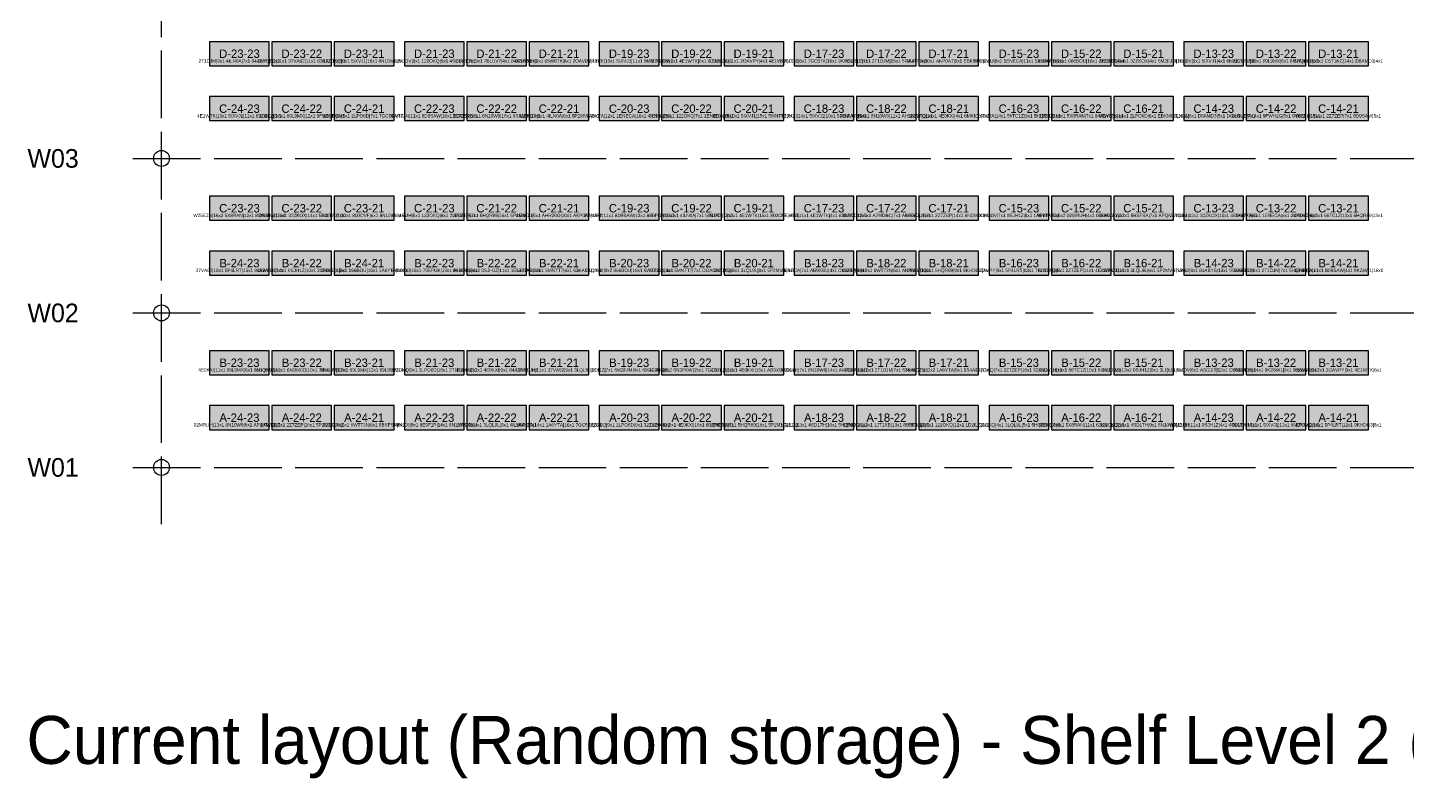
# Model space of a CAD drawing. Header units: metres. Extents: x 0 to 48.5, y -2.8 to 53.5.
# Drawn here: x 0.02 to 25.94, y -2.77 to 11.32 of the extents above; entities that cross this region are included whole.
import ezdxf
from ezdxf.enums import TextEntityAlignment as Align

# ---------------------------------------------------------------- set-up
doc = ezdxf.new("R2010")
doc.units = ezdxf.units.M
doc.linetypes.add('DASHED', pattern=[1.524, 1.27, -0.254])
for name, color, linetype in [('CROSS_AISLES', 4, 'Continuous'), ('LABELS', 7, 'Continuous'), ('RACK_L2', 7, 'Continuous'), ('STOCK_ONLY', 254, 'Continuous'), ('SUPPORT_POINTS', 8, 'Continuous'), ('TITLE', 7, 'Continuous'), ('WALKWAYS', 8, 'Continuous'), ('ZONE_A', 1, 'Continuous'), ('ZONE_B', 30, 'Continuous'), ('ZONE_C', 5, 'Continuous'), ('ZONE_N', 8, 'Continuous')]:
    doc.layers.add(name, color=color, linetype=linetype)

msp = doc.modelspace()

# ---------------------------------------------------------------- hatches: boundary and pattern name
at = {"layer": 'STOCK_ONLY'}
for points in [[(5.781, 10.606), (6.904, 10.606), (6.904, 11.057), (5.781, 11.057)], [(9.441, 10.606), (10.564, 10.606), (10.564, 11.057), (9.441, 11.057)], [(11.93, 10.606), (13.052, 10.606), (13.052, 11.057), (11.93, 11.057)], [(20.421, 10.606), (21.544, 10.606), (21.544, 11.057), (20.421, 11.057)], [(4.61, 9.575), (5.732, 9.575), (5.732, 10.026), (4.61, 10.026)], [(5.781, 9.575), (6.904, 9.575), (6.904, 10.026), (5.781, 10.026)], [(7.099, 9.575), (8.221, 9.575), (8.221, 10.026), (7.099, 10.026)], [(8.27, 9.575), (9.392, 9.575), (9.392, 10.026), (8.27, 10.026)], [(10.759, 9.575), (11.881, 9.575), (11.881, 10.026), (10.759, 10.026)], [(11.93, 9.575), (13.052, 9.575), (13.052, 10.026), (11.93, 10.026)], [(3.439, 7.706), (4.561, 7.706), (4.561, 8.157), (3.439, 8.157)], [(4.61, 7.706), (5.732, 7.706), (5.732, 8.157), (4.61, 8.157)], [(5.781, 7.706), (6.904, 7.706), (6.904, 8.157), (5.781, 8.157)], [(7.099, 7.706), (8.221, 7.706), (8.221, 8.157), (7.099, 8.157)], [(8.27, 7.706), (9.392, 7.706), (9.392, 8.157), (8.27, 8.157)], [(11.93, 7.706), (13.052, 7.706), (13.052, 8.157), (11.93, 8.157)], [(13.101, 7.706), (14.224, 7.706), (14.224, 8.157), (13.101, 8.157)], [(3.439, 6.675), (4.561, 6.675), (4.561, 7.126), (3.439, 7.126)], [(4.61, 6.675), (5.732, 6.675), (5.732, 7.126), (4.61, 7.126)], [(7.099, 6.675), (8.221, 6.675), (8.221, 7.126), (7.099, 7.126)], [(8.27, 6.675), (9.392, 6.675), (9.392, 7.126), (8.27, 7.126)], [(9.441, 6.675), (10.564, 6.675), (10.564, 7.126), (9.441, 7.126)], [(11.93, 6.675), (13.052, 6.675), (13.052, 7.126), (11.93, 7.126)], [(14.419, 6.675), (15.541, 6.675), (15.541, 7.126), (14.419, 7.126)], [(20.421, 6.675), (21.544, 6.675), (21.544, 7.126), (20.421, 7.126)], [(3.439, 4.806), (4.561, 4.806), (4.561, 5.257), (3.439, 5.257)], [(4.61, 4.806), (5.732, 4.806), (5.732, 5.257), (4.61, 5.257)], [(5.781, 4.806), (6.904, 4.806), (6.904, 5.257), (5.781, 5.257)], [(10.759, 4.806), (11.881, 4.806), (11.881, 5.257), (10.759, 5.257)], [(15.59, 4.806), (16.712, 4.806), (16.712, 5.257), (15.59, 5.257)], [(18.079, 4.806), (19.201, 4.806), (19.201, 5.257), (18.079, 5.257)], [(19.25, 4.806), (20.372, 4.806), (20.372, 5.257), (19.25, 5.257)], [(3.439, 3.774), (4.561, 3.774), (4.561, 4.226), (3.439, 4.226)], [(4.61, 3.774), (5.732, 3.774), (5.732, 4.226), (4.61, 4.226)], [(5.781, 3.774), (6.904, 3.774), (6.904, 4.226), (5.781, 4.226)], [(7.099, 3.774), (8.221, 3.774), (8.221, 4.226), (7.099, 4.226)], [(8.27, 3.774), (9.392, 3.774), (9.392, 4.226), (8.27, 4.226)], [(10.759, 3.774), (11.881, 3.774), (11.881, 4.226), (10.759, 4.226)], [(11.93, 3.774), (13.052, 3.774), (13.052, 4.226), (11.93, 4.226)], [(13.101, 3.774), (14.224, 3.774), (14.224, 4.226), (13.101, 4.226)], [(22.91, 3.774), (24.032, 3.774), (24.032, 4.226), (22.91, 4.226)]]:
    msp.add_hatch(color=254, dxfattribs=at).paths.add_polyline_path(points)
at = {"layer": 'ZONE_A'}
for points in [[(10.759, 10.606), (11.881, 10.606), (11.881, 11.057), (10.759, 11.057)], [(15.59, 10.606), (16.712, 10.606), (16.712, 11.057), (15.59, 11.057)], [(18.079, 10.606), (19.201, 10.606), (19.201, 11.057), (18.079, 11.057)], [(22.91, 10.606), (24.032, 10.606), (24.032, 11.057), (22.91, 11.057)], [(24.081, 10.606), (25.204, 10.606), (25.204, 11.057), (24.081, 11.057)], [(15.59, 9.575), (16.712, 9.575), (16.712, 10.026), (15.59, 10.026)], [(21.739, 9.575), (22.861, 9.575), (22.861, 10.026), (21.739, 10.026)], [(24.081, 9.575), (25.204, 9.575), (25.204, 10.026), (24.081, 10.026)], [(10.759, 7.706), (11.881, 7.706), (11.881, 8.157), (10.759, 8.157)], [(20.421, 7.706), (21.544, 7.706), (21.544, 8.157), (20.421, 8.157)], [(13.101, 6.675), (14.224, 6.675), (14.224, 7.126), (13.101, 7.126)], [(22.91, 6.675), (24.032, 6.675), (24.032, 7.126), (22.91, 7.126)], [(24.081, 6.675), (25.204, 6.675), (25.204, 7.126), (24.081, 7.126)], [(21.739, 4.806), (22.861, 4.806), (22.861, 5.257), (21.739, 5.257)], [(24.081, 4.806), (25.204, 4.806), (25.204, 5.257), (24.081, 5.257)], [(21.739, 3.774), (22.861, 3.774), (22.861, 4.226), (21.739, 4.226)]]:
    msp.add_hatch(color=1, dxfattribs=at).paths.add_polyline_path(points)
at = {"layer": 'ZONE_B'}
for points in [[(4.61, 10.606), (5.732, 10.606), (5.732, 11.057), (4.61, 11.057)], [(7.099, 10.606), (8.221, 10.606), (8.221, 11.057), (7.099, 11.057)], [(8.27, 10.606), (9.392, 10.606), (9.392, 11.057), (8.27, 11.057)], [(19.25, 10.606), (20.372, 10.606), (20.372, 11.057), (19.25, 11.057)], [(21.739, 10.606), (22.861, 10.606), (22.861, 11.057), (21.739, 11.057)], [(3.439, 9.575), (4.561, 9.575), (4.561, 10.026), (3.439, 10.026)], [(13.101, 9.575), (14.224, 9.575), (14.224, 10.026), (13.101, 10.026)], [(18.079, 9.575), (19.201, 9.575), (19.201, 10.026), (18.079, 10.026)], [(19.25, 9.575), (20.372, 9.575), (20.372, 10.026), (19.25, 10.026)], [(20.421, 9.575), (21.544, 9.575), (21.544, 10.026), (20.421, 10.026)], [(15.59, 7.706), (16.712, 7.706), (16.712, 8.157), (15.59, 8.157)], [(18.079, 7.706), (19.201, 7.706), (19.201, 8.157), (18.079, 8.157)], [(19.25, 7.706), (20.372, 7.706), (20.372, 8.157), (19.25, 8.157)], [(24.081, 7.706), (25.204, 7.706), (25.204, 8.157), (24.081, 8.157)], [(16.761, 6.675), (17.884, 6.675), (17.884, 7.126), (16.761, 7.126)], [(19.25, 6.675), (20.372, 6.675), (20.372, 7.126), (19.25, 7.126)], [(21.739, 6.675), (22.861, 6.675), (22.861, 7.126), (21.739, 7.126)], [(11.93, 4.806), (13.052, 4.806), (13.052, 5.257), (11.93, 5.257)], [(13.101, 4.806), (14.224, 4.806), (14.224, 5.257), (13.101, 5.257)], [(14.419, 4.806), (15.541, 4.806), (15.541, 5.257), (14.419, 5.257)], [(20.421, 4.806), (21.544, 4.806), (21.544, 5.257), (20.421, 5.257)], [(14.419, 3.774), (15.541, 3.774), (15.541, 4.226), (14.419, 4.226)], [(15.59, 3.774), (16.712, 3.774), (16.712, 4.226), (15.59, 4.226)], [(16.761, 3.774), (17.884, 3.774), (17.884, 4.226), (16.761, 4.226)], [(18.079, 3.774), (19.201, 3.774), (19.201, 4.226), (18.079, 4.226)], [(20.421, 3.774), (21.544, 3.774), (21.544, 4.226), (20.421, 4.226)], [(24.081, 3.774), (25.204, 3.774), (25.204, 4.226), (24.081, 4.226)]]:
    msp.add_hatch(color=30, dxfattribs=at).paths.add_polyline_path(points)
at = {"layer": 'ZONE_C'}
for points in [[(3.439, 10.606), (4.561, 10.606), (4.561, 11.057), (3.439, 11.057)], [(13.101, 10.606), (14.224, 10.606), (14.224, 11.057), (13.101, 11.057)], [(14.419, 10.606), (15.541, 10.606), (15.541, 11.057), (14.419, 11.057)], [(16.761, 10.606), (17.884, 10.606), (17.884, 11.057), (16.761, 11.057)], [(9.441, 9.575), (10.564, 9.575), (10.564, 10.026), (9.441, 10.026)], [(14.419, 9.575), (15.541, 9.575), (15.541, 10.026), (14.419, 10.026)], [(16.761, 9.575), (17.884, 9.575), (17.884, 10.026), (16.761, 10.026)], [(22.91, 9.575), (24.032, 9.575), (24.032, 10.026), (22.91, 10.026)], [(14.419, 7.706), (15.541, 7.706), (15.541, 8.157), (14.419, 8.157)], [(16.761, 7.706), (17.884, 7.706), (17.884, 8.157), (16.761, 8.157)], [(21.739, 7.706), (22.861, 7.706), (22.861, 8.157), (21.739, 8.157)], [(22.91, 7.706), (24.032, 7.706), (24.032, 8.157), (22.91, 8.157)], [(10.759, 6.675), (11.881, 6.675), (11.881, 7.126), (10.759, 7.126)], [(15.59, 6.675), (16.712, 6.675), (16.712, 7.126), (15.59, 7.126)], [(18.079, 6.675), (19.201, 6.675), (19.201, 7.126), (18.079, 7.126)], [(7.099, 4.806), (8.221, 4.806), (8.221, 5.257), (7.099, 5.257)], [(8.27, 4.806), (9.392, 4.806), (9.392, 5.257), (8.27, 5.257)], [(9.441, 4.806), (10.564, 4.806), (10.564, 5.257), (9.441, 5.257)], [(16.761, 4.806), (17.884, 4.806), (17.884, 5.257), (16.761, 5.257)], [(22.91, 4.806), (24.032, 4.806), (24.032, 5.257), (22.91, 5.257)], [(9.441, 3.774), (10.564, 3.774), (10.564, 4.226), (9.441, 4.226)], [(19.25, 3.774), (20.372, 3.774), (20.372, 4.226), (19.25, 4.226)]]:
    msp.add_hatch(color=5, dxfattribs=at).paths.add_polyline_path(points)
at = {"layer": 'ZONE_N'}
for points in [[(9.441, 7.706), (10.564, 7.706), (10.564, 8.157), (9.441, 8.157)], [(5.781, 6.675), (6.904, 6.675), (6.904, 7.126), (5.781, 7.126)]]:
    msp.add_hatch(color=8, dxfattribs=at).paths.add_polyline_path(points)

# ---------------------------------------------------------------- linework, layer by layer
at = {"layer": 'CROSS_AISLES', "linetype": 'DASHED'}
msp.add_line((2.536, 2), (2.536, 52.4), dxfattribs=at)
at = {"layer": 'RACK_L2'}
for points in [[(3.439, 10.606), (4.561, 10.606), (4.561, 11.057), (3.439, 11.057)], [(4.61, 10.606), (5.732, 10.606), (5.732, 11.057), (4.61, 11.057)], [(5.781, 10.606), (6.904, 10.606), (6.904, 11.057), (5.781, 11.057)], [(7.099, 10.606), (8.221, 10.606), (8.221, 11.057), (7.099, 11.057)], [(8.27, 10.606), (9.392, 10.606), (9.392, 11.057), (8.27, 11.057)], [(9.441, 10.606), (10.564, 10.606), (10.564, 11.057), (9.441, 11.057)], [(10.759, 10.606), (11.881, 10.606), (11.881, 11.057), (10.759, 11.057)], [(11.93, 10.606), (13.052, 10.606), (13.052, 11.057), (11.93, 11.057)], [(13.101, 10.606), (14.224, 10.606), (14.224, 11.057), (13.101, 11.057)], [(14.419, 10.606), (15.541, 10.606), (15.541, 11.057), (14.419, 11.057)], [(15.59, 10.606), (16.712, 10.606), (16.712, 11.057), (15.59, 11.057)], [(16.761, 10.606), (17.884, 10.606), (17.884, 11.057), (16.761, 11.057)], [(18.079, 10.606), (19.201, 10.606), (19.201, 11.057), (18.079, 11.057)], [(19.25, 10.606), (20.372, 10.606), (20.372, 11.057), (19.25, 11.057)], [(20.421, 10.606), (21.544, 10.606), (21.544, 11.057), (20.421, 11.057)], [(21.739, 10.606), (22.861, 10.606), (22.861, 11.057), (21.739, 11.057)], [(22.91, 10.606), (24.032, 10.606), (24.032, 11.057), (22.91, 11.057)], [(24.081, 10.606), (25.204, 10.606), (25.204, 11.057), (24.081, 11.057)], [(3.439, 9.575), (4.561, 9.575), (4.561, 10.026), (3.439, 10.026)], [(4.61, 9.575), (5.732, 9.575), (5.732, 10.026), (4.61, 10.026)], [(5.781, 9.575), (6.904, 9.575), (6.904, 10.026), (5.781, 10.026)], [(7.099, 9.575), (8.221, 9.575), (8.221, 10.026), (7.099, 10.026)], [(8.27, 9.575), (9.392, 9.575), (9.392, 10.026), (8.27, 10.026)], [(9.441, 9.575), (10.564, 9.575), (10.564, 10.026), (9.441, 10.026)], [(10.759, 9.575), (11.881, 9.575), (11.881, 10.026), (10.759, 10.026)], [(11.93, 9.575), (13.052, 9.575), (13.052, 10.026), (11.93, 10.026)], [(13.101, 9.575), (14.224, 9.575), (14.224, 10.026), (13.101, 10.026)], [(14.419, 9.575), (15.541, 9.575), (15.541, 10.026), (14.419, 10.026)], [(15.59, 9.575), (16.712, 9.575), (16.712, 10.026), (15.59, 10.026)], [(16.761, 9.575), (17.884, 9.575), (17.884, 10.026), (16.761, 10.026)], [(18.079, 9.575), (19.201, 9.575), (19.201, 10.026), (18.079, 10.026)], [(19.25, 9.575), (20.372, 9.575), (20.372, 10.026), (19.25, 10.026)], [(20.421, 9.575), (21.544, 9.575), (21.544, 10.026), (20.421, 10.026)], [(21.739, 9.575), (22.861, 9.575), (22.861, 10.026), (21.739, 10.026)], [(22.91, 9.575), (24.032, 9.575), (24.032, 10.026), (22.91, 10.026)], [(24.081, 9.575), (25.204, 9.575), (25.204, 10.026), (24.081, 10.026)], [(3.439, 7.706), (4.561, 7.706), (4.561, 8.157), (3.439, 8.157)], [(4.61, 7.706), (5.732, 7.706), (5.732, 8.157), (4.61, 8.157)], [(5.781, 7.706), (6.904, 7.706), (6.904, 8.157), (5.781, 8.157)], [(7.099, 7.706), (8.221, 7.706), (8.221, 8.157), (7.099, 8.157)], [(8.27, 7.706), (9.392, 7.706), (9.392, 8.157), (8.27, 8.157)], [(9.441, 7.706), (10.564, 7.706), (10.564, 8.157), (9.441, 8.157)], [(10.759, 7.706), (11.881, 7.706), (11.881, 8.157), (10.759, 8.157)], [(11.93, 7.706), (13.052, 7.706), (13.052, 8.157), (11.93, 8.157)], [(13.101, 7.706), (14.224, 7.706), (14.224, 8.157), (13.101, 8.157)], [(14.419, 7.706), (15.541, 7.706), (15.541, 8.157), (14.419, 8.157)], [(15.59, 7.706), (16.712, 7.706), (16.712, 8.157), (15.59, 8.157)], [(16.761, 7.706), (17.884, 7.706), (17.884, 8.157), (16.761, 8.157)], [(18.079, 7.706), (19.201, 7.706), (19.201, 8.157), (18.079, 8.157)], [(19.25, 7.706), (20.372, 7.706), (20.372, 8.157), (19.25, 8.157)], [(20.421, 7.706), (21.544, 7.706), (21.544, 8.157), (20.421, 8.157)], [(21.739, 7.706), (22.861, 7.706), (22.861, 8.157), (21.739, 8.157)], [(22.91, 7.706), (24.032, 7.706), (24.032, 8.157), (22.91, 8.157)], [(24.081, 7.706), (25.204, 7.706), (25.204, 8.157), (24.081, 8.157)], [(3.439, 6.675), (4.561, 6.675), (4.561, 7.126), (3.439, 7.126)], [(4.61, 6.675), (5.732, 6.675), (5.732, 7.126), (4.61, 7.126)], [(5.781, 6.675), (6.904, 6.675), (6.904, 7.126), (5.781, 7.126)], [(7.099, 6.675), (8.221, 6.675), (8.221, 7.126), (7.099, 7.126)], [(8.27, 6.675), (9.392, 6.675), (9.392, 7.126), (8.27, 7.126)], [(9.441, 6.675), (10.564, 6.675), (10.564, 7.126), (9.441, 7.126)], [(10.759, 6.675), (11.881, 6.675), (11.881, 7.126), (10.759, 7.126)], [(11.93, 6.675), (13.052, 6.675), (13.052, 7.126), (11.93, 7.126)], [(13.101, 6.675), (14.224, 6.675), (14.224, 7.126), (13.101, 7.126)], [(14.419, 6.675), (15.541, 6.675), (15.541, 7.126), (14.419, 7.126)], [(15.59, 6.675), (16.712, 6.675), (16.712, 7.126), (15.59, 7.126)], [(16.761, 6.675), (17.884, 6.675), (17.884, 7.126), (16.761, 7.126)], [(18.079, 6.675), (19.201, 6.675), (19.201, 7.126), (18.079, 7.126)], [(19.25, 6.675), (20.372, 6.675), (20.372, 7.126), (19.25, 7.126)], [(20.421, 6.675), (21.544, 6.675), (21.544, 7.126), (20.421, 7.126)], [(21.739, 6.675), (22.861, 6.675), (22.861, 7.126), (21.739, 7.126)], [(22.91, 6.675), (24.032, 6.675), (24.032, 7.126), (22.91, 7.126)], [(24.081, 6.675), (25.204, 6.675), (25.204, 7.126), (24.081, 7.126)], [(3.439, 4.806), (4.561, 4.806), (4.561, 5.257), (3.439, 5.257)], [(4.61, 4.806), (5.732, 4.806), (5.732, 5.257), (4.61, 5.257)], [(5.781, 4.806), (6.904, 4.806), (6.904, 5.257), (5.781, 5.257)], [(7.099, 4.806), (8.221, 4.806), (8.221, 5.257), (7.099, 5.257)], [(8.27, 4.806), (9.392, 4.806), (9.392, 5.257), (8.27, 5.257)], [(9.441, 4.806), (10.564, 4.806), (10.564, 5.257), (9.441, 5.257)], [(10.759, 4.806), (11.881, 4.806), (11.881, 5.257), (10.759, 5.257)], [(11.93, 4.806), (13.052, 4.806), (13.052, 5.257), (11.93, 5.257)], [(13.101, 4.806), (14.224, 4.806), (14.224, 5.257), (13.101, 5.257)], [(14.419, 4.806), (15.541, 4.806), (15.541, 5.257), (14.419, 5.257)], [(15.59, 4.806), (16.712, 4.806), (16.712, 5.257), (15.59, 5.257)], [(16.761, 4.806), (17.884, 4.806), (17.884, 5.257), (16.761, 5.257)], [(18.079, 4.806), (19.201, 4.806), (19.201, 5.257), (18.079, 5.257)], [(19.25, 4.806), (20.372, 4.806), (20.372, 5.257), (19.25, 5.257)], [(20.421, 4.806), (21.544, 4.806), (21.544, 5.257), (20.421, 5.257)], [(21.739, 4.806), (22.861, 4.806), (22.861, 5.257), (21.739, 5.257)], [(22.91, 4.806), (24.032, 4.806), (24.032, 5.257), (22.91, 5.257)], [(24.081, 4.806), (25.204, 4.806), (25.204, 5.257), (24.081, 5.257)], [(3.439, 3.774), (4.561, 3.774), (4.561, 4.226), (3.439, 4.226)], [(4.61, 3.774), (5.732, 3.774), (5.732, 4.226), (4.61, 4.226)], [(5.781, 3.774), (6.904, 3.774), (6.904, 4.226), (5.781, 4.226)], [(7.099, 3.774), (8.221, 3.774), (8.221, 4.226), (7.099, 4.226)], [(8.27, 3.774), (9.392, 3.774), (9.392, 4.226), (8.27, 4.226)], [(9.441, 3.774), (10.564, 3.774), (10.564, 4.226), (9.441, 4.226)], [(10.759, 3.774), (11.881, 3.774), (11.881, 4.226), (10.759, 4.226)], [(11.93, 3.774), (13.052, 3.774), (13.052, 4.226), (11.93, 4.226)], [(13.101, 3.774), (14.224, 3.774), (14.224, 4.226), (13.101, 4.226)], [(14.419, 3.774), (15.541, 3.774), (15.541, 4.226), (14.419, 4.226)], [(15.59, 3.774), (16.712, 3.774), (16.712, 4.226), (15.59, 4.226)], [(16.761, 3.774), (17.884, 3.774), (17.884, 4.226), (16.761, 4.226)], [(18.079, 3.774), (19.201, 3.774), (19.201, 4.226), (18.079, 4.226)], [(19.25, 3.774), (20.372, 3.774), (20.372, 4.226), (19.25, 4.226)], [(20.421, 3.774), (21.544, 3.774), (21.544, 4.226), (20.421, 4.226)], [(21.739, 3.774), (22.861, 3.774), (22.861, 4.226), (21.739, 4.226)], [(22.91, 3.774), (24.032, 3.774), (24.032, 4.226), (22.91, 4.226)], [(24.081, 3.774), (25.204, 3.774), (25.204, 4.226), (24.081, 4.226)]]:
    msp.add_lwpolyline(points, close=True, dxfattribs=at)
at = {"layer": 'SUPPORT_POINTS'}
for centre in [(2.536, 8.866), (2.536, 5.966), (2.536, 3.066)]:
    msp.add_circle(centre, 0.15, dxfattribs=at)
at = {"layer": 'WALKWAYS', "linetype": 'DASHED'}
for p, q in [((2, 8.866), (48.456, 8.866)), ((2, 5.966), (48.456, 5.966)), ((2, 3.066), (48.456, 3.066))]:
    msp.add_line(p, q, dxfattribs=at)

# ---------------------------------------------------------------- texts
at = {"layer": 'LABELS'}
for s, height, p in [('D-23-23', 0.1579, (4, 10.831)), ('D-23-22', 0.1579, (5.171, 10.831)), ('D-23-21', 0.1579, (6.342, 10.831)), ('D-21-23', 0.1579, (7.66, 10.831)), ('D-21-22', 0.1579, (8.831, 10.831)), ('D-21-21', 0.1579, (10.002, 10.831)), ('D-19-23', 0.1579, (11.32, 10.831)), ('D-19-22', 0.1579, (12.491, 10.831)), ('D-19-21', 0.1579, (13.662, 10.831)), ('D-17-23', 0.1579, (14.98, 10.831)), ('D-17-22', 0.1579, (16.151, 10.831)), ('D-17-21', 0.1579, (17.322, 10.831)), ('D-15-23', 0.1579, (18.64, 10.831)), ('D-15-22', 0.1579, (19.811, 10.831)), ('D-15-21', 0.1579, (20.982, 10.831)), ('D-13-23', 0.1579, (22.3, 10.831)), ('D-13-22', 0.1579, (23.471, 10.831)), ('D-13-21', 0.1579, (24.642, 10.831)), ('2T1DJM|9x1 4ILN0A|7x1 84ABYS|12x1', 0.06314, (4, 10.696)), ('2LPO6D|11x1 37VA62|11x1 63KAC1|15x1', 0.06314, (5.171, 10.696)), ('122OKQ|9x1 5IXVJ1|16x1 8N10W9|8x1', 0.06314, (6.342, 10.696)), ('0LNUOV|8x1 122OKQ|6x1 4SD17H|7x1', 0.06314, (7.66, 10.696)), ('066BOU|9x1 7BU1V7|4x1 84ABYS|5x1', 0.06314, (8.831, 10.696)), ('02MRUH|9x1 05W6TK|6x1 2OAVPY|11x1', 0.06314, (10.002, 10.696)), ('2OAVPY|13x1 5IXVJ1|11x1 5MNTT7|10x1', 0.06314, (11.32, 10.696)), ('0LNUOV|7x1 4E1WTK|6x1 A19092|6x1', 0.06314, (12.491, 10.696)), ('1ENECA|11x1 2OAVPY|4x1 4E1WTK|11x1', 0.06314, (13.662, 10.696)), ('5MNTT7|6x1 7GC57K|16x1 9KHDG3|11x1', 0.06314, (14.98, 10.696)), ('0SJH1Z|7x1 2T1DJM|15x1 5P4LRT|8x1', 0.06314, (16.151, 10.696)), ('1A6YTA|10x1 AKP0A7|9x1 EBKM6C|9x1', 0.06314, (17.322, 10.696)), ('SWN7AU|8x2 1ENECA|11x1 5X8RAN|16x1', 0.06314, (18.64, 10.696)), ('05W6TK|15x1 066BOU|16x1 2T1DJM|4x1', 0.06314, (19.811, 10.696)), ('066BOU|14x1 32ZKOX|4x1 6M2FJM|15x1', 0.06314, (20.982, 10.696)), ('0LNUOV|9x1 5IXVJ1|4x1 6MKIC6|12x1', 0.06314, (22.3, 10.696)), ('2Z7ZEP|10x1 69L9MX|6x1 6M2FJM|16x1', 0.06314, (23.471, 10.696)), ('5HQR89|13x1 CST1KC|14x1 D8AMD3|4x1', 0.06314, (24.642, 10.696)), ('C-24-23', 0.1579, (4, 9.8)), ('C-24-22', 0.1579, (5.171, 9.8)), ('C-24-21', 0.1579, (6.342, 9.8)), ('C-22-23', 0.1579, (7.66, 9.8)), ('C-22-22', 0.1579, (8.831, 9.8)), ('C-22-21', 0.1579, (10.002, 9.8)), ('C-20-23', 0.1579, (11.32, 9.8)), ('C-20-22', 0.1579, (12.491, 9.8)), ('C-20-21', 0.1579, (13.662, 9.8)), ('C-18-23', 0.1579, (14.98, 9.8)), ('C-18-22', 0.1579, (16.151, 9.8)), ('C-18-21', 0.1579, (17.322, 9.8)), ('C-16-23', 0.1579, (18.64, 9.8)), ('C-16-22', 0.1579, (19.811, 9.8)), ('C-16-21', 0.1579, (20.982, 9.8)), ('C-14-23', 0.1579, (22.3, 9.8)), ('C-14-22', 0.1579, (23.471, 9.8)), ('C-14-21', 0.1579, (24.642, 9.8)), ('4E1WTK|13x1 5IXVJ1|11x1 69L9MX|5x1', 0.06314, (4, 9.665)), ('1D2ILZ|13x1 69L9MX|12x1 9FWH2G|8x1', 0.06314, (5.171, 9.665)), ('1ENECA|5x1 2LPO6D|7x1 7GC57K|4x1', 0.06314, (6.342, 9.665)), ('6WT73N|11x1 8D9SAW|10x1 B24J86|8x1', 0.06314, (7.66, 9.665)), ('2Z7ZEP|10x1 8N10W9|16x1 9S4AF8|13x1', 0.06314, (8.831, 9.665)), ('32ZKOX|8x1 4ILN0A|6x1 5P2MVG|5x1', 0.06314, (10.002, 9.665)), ('1A6YTA|12x1 1ENECA|16x1 4ILN0A|8x1', 0.06314, (11.32, 9.665)), ('0SJH1Z|8x1 122OKQ|7x1 1ENECA|15x1', 0.06314, (12.491, 9.665)), ('4E0KXI|10x1 5IXVJ1|15x1 5MNTT7|6x1', 0.06314, (13.662, 9.665)), ('4E0KXI|14x1 5IXVJ1|10x1 5P2MVG|15x1', 0.06314, (14.98, 9.665)), ('0LNUOV|14x1 8N10W9|11x1 AHSNWF|11x1', 0.06314, (16.151, 9.665)), ('122OKQ|14x1 4E0KXI|4x1 6MKIC6|7x1', 0.06314, (17.322, 9.665)), ('1A6YTA|14x1 56TC1Z|9x1 5HQR89|4x1', 0.06314, (18.64, 9.665)), ('1D2ILZ|10x1 5X8RAN|7x1 84ABYS|14x1', 0.06314, (19.811, 9.665)), ('05W6TK|14x1 2LPO6D|6x1 EBKM6C|16x1', 0.06314, (20.982, 9.665)), ('4ILN0A|6x1 D8AMD3|5x1 DGAONE|7x1', 0.06314, (22.3, 9.665)), ('0LNUOV|14x1 9FWH2G|5x1 9VBE59|15x1', 0.06314, (23.471, 9.665)), ('066BOU|14x1 2Z7ZEP|7x1 8D9SAW|5x1', 0.06314, (24.642, 9.665)), ('W25EZN|16x2 5X8RAN|12x1 8D9SAW|13x1', 0.06314, (4, 7.796)), ('C-23-23', 0.1579, (4, 7.931)), ('0SJH1Z|16x1 32ZKOX|14x1 5P4LRT|7x1', 0.06314, (5.171, 7.796)), ('C-23-22', 0.1579, (5.171, 7.931)), ('32ZKOX|10x1 800OVF|6x1 8N10W9|4x1', 0.06314, (6.342, 7.796)), ('C-23-21', 0.1579, (6.342, 7.931)), ('02MRUH|5x1 122OKQ|8x1 2LPO6D|6x1', 0.06314, (7.66, 7.796)), ('C-21-23', 0.1579, (7.66, 7.931)), ('2Z7ZEP|7x1 5HQR89|16x1 5P2MVG|16x1', 0.06314, (8.831, 7.796)), ('C-21-22', 0.1579, (8.831, 7.931)), ('4E0KXI|5x1 AHR20O|10x1 AKP0A7|13x1', 0.06314, (10.002, 7.796)), ('C-21-21', 0.1579, (10.002, 7.931)), ('2OAVPY|11x1 8D9SAW|13x1 8E9F1P|15x1', 0.06314, (11.32, 7.796)), ('C-19-23', 0.1579, (11.32, 7.931)), ('2LPO6D|10x1 4ILN0A|7x1 5P4LRT|12x1', 0.06314, (12.491, 7.796)), ('C-19-22', 0.1579, (12.491, 7.931)), ('2LPO6D|13x1 4E1WTK|15x1 800OVF|15x1', 0.06314, (13.662, 7.796)), ('C-19-21', 0.1579, (13.662, 7.931)), ('0SJH1Z|11x1 4E1WTK|4x1 63KAC1|12x1', 0.06314, (14.98, 7.796)), ('C-17-23', 0.1579, (14.98, 7.931)), ('32ZKOX|15x1 A7MDBC|7x1 AKP0A7|15x1', 0.06314, (16.151, 7.796)), ('C-17-22', 0.1579, (16.151, 7.931)), ('066BOU|12x1 2Z7ZEP|14x1 6NDM0O|9x1', 0.06314, (17.322, 7.796)), ('C-17-21', 0.1579, (17.322, 7.931)), ('0LNUOV|7x1 0SJH1Z|8x1 1A6YTA|5x1', 0.06314, (18.64, 7.796)), ('C-15-23', 0.1579, (18.64, 7.931)), ('9FWH2G|6x2 02MRUH|4x1 066BOU|13x1', 0.06314, (19.811, 7.796)), ('C-15-22', 0.1579, (19.811, 7.931)), ('2OAVPY|12x1 8BSFSA|7x1 APQKWK|8x1', 0.06314, (20.982, 7.796)), ('C-15-21', 0.1579, (20.982, 7.931)), ('2T1DJM|12x1 32ZKOX|11x1 4E1WTK|6x1', 0.06314, (22.3, 7.796)), ('C-13-23', 0.1579, (22.3, 7.931)), ('1A6YTA|5x1 1ENECA|6x1 2LPO6D|6x1', 0.06314, (23.471, 7.796)), ('C-13-22', 0.1579, (23.471, 7.931)), ('4SD17H|10x1 56TC1Z|13x1 5HQR89|13x1', 0.06314, (24.642, 7.796)), ('C-13-21', 0.1579, (24.642, 7.931)), ('37VA62|16x1 5P4LRT|15x1 84ABYS|15x1', 0.06314, (4, 6.765)), ('B-24-23', 0.1579, (4, 6.9)), ('05W6TK|11x1 0SJH1Z|10x1 2LPO6D|16x1', 0.06314, (5.171, 6.765)), ('B-24-22', 0.1579, (5.171, 6.9)), ('05W6TK|6x1 066BOU|16x1 1A6YTA|10x1', 0.06314, (6.342, 6.765)), ('B-24-21', 0.1579, (6.342, 6.9)), ('6NDM0O|16x1 70EPUK|13x1 A19092|9x1', 0.06314, (7.66, 6.765)), ('B-22-23', 0.1579, (7.66, 6.9)), ('9KHDG3|4x2 0SJH1Z|11x1 1ENECA|11x1', 0.06314, (8.831, 6.765)), ('B-22-22', 0.1579, (8.831, 6.9)), ('1JT1XB|12x1 5MNTT7|6x1 63KAC1|13x1', 0.06314, (10.002, 6.765)), ('B-22-21', 0.1579, (10.002, 6.9)), ('YKQY4X|9x2 066BOU|16x1 6WT73N|15x1', 0.06314, (11.32, 6.765)), ('B-20-23', 0.1579, (11.32, 6.9)), ('5IXVJ1|4x1 5MNTT7|7x1 DGAONE|15x1', 0.06314, (12.491, 6.765)), ('B-20-22', 0.1579, (12.491, 6.9)), ('122OKQ|9x1 3LQL9L|9x1 5P2MVG|8x1', 0.06314, (13.662, 6.765)), ('B-20-21', 0.1579, (13.662, 6.9)), ('1ENECA|7x1 AB9XBU|4x1 D05ZS7|10x1', 0.06314, (14.98, 6.765)), ('B-18-23', 0.1579, (14.98, 6.9)), ('02MRUH|12x1 6WT73N|6x1 AKP0A7|14x1', 0.06314, (16.151, 6.765)), ('B-18-22', 0.1579, (16.151, 6.9)), ('05W6TK|6x1 5HQR89|9x1 9KHDG3|7x1', 0.06314, (17.322, 6.765)), ('B-18-21', 0.1579, (17.322, 6.9)), ('2OAVPY|9x1 5P4LRT|13x1 7BU1V7|5x1', 0.06314, (18.64, 6.765)), ('B-16-23', 0.1579, (18.64, 6.9)), ('122OKQ|5x1 2Z7ZEP|11x1 4E1WTK|11x1', 0.06314, (19.811, 6.765)), ('B-16-22', 0.1579, (19.811, 6.9)), ('32ZKOX|15x1 3LQL9L|6x1 5P2MVG|13x1', 0.06314, (20.982, 6.765)), ('B-16-21', 0.1579, (20.982, 6.9)), ('37VA62|9x1 84ABYS|13x1 9S4AF8|7x1', 0.06314, (22.3, 6.765)), ('B-14-23', 0.1579, (22.3, 6.9)), ('066BOU|6x1 2T1DJM|7x1 5HQR89|14x1', 0.06314, (23.471, 6.765)), ('B-14-22', 0.1579, (23.471, 6.9)), ('1ENECA|11x1 8D9SAW|4x1 9KZ6W1|16x1', 0.06314, (24.642, 6.765)), ('B-14-21', 0.1579, (24.642, 6.9)), ('4E0KXI|11x1 69L9MX|6x1 8N10W9|9x1', 0.06314, (4, 4.896)), ('B-23-23', 0.1579, (4, 5.031)), ('5HQR89|10x1 6NDM0O|10x1 7BU1V7|12x1', 0.06314, (5.171, 4.896)), ('B-23-22', 0.1579, (5.171, 5.031)), ('5P4LRT|16x1 69L9MX|12x1 69L9MX|14x1', 0.06314, (6.342, 4.896)), ('B-23-21', 0.1579, (6.342, 5.031)), ('122OKQ|9x1 2LPO6D|16x1 2T1DJM|12x1', 0.06314, (7.66, 4.896)), ('B-21-23', 0.1579, (7.66, 5.031)), ('4E0KXI|12x1 4E0KXI|9x1 84ABYS|16x1', 0.06314, (8.831, 4.896)), ('B-21-22', 0.1579, (8.831, 5.031)), ('02MRUH|11x1 37VA62|9x1 3LQL9L|11x1', 0.06314, (10.002, 4.896)), ('B-21-21', 0.1579, (10.002, 5.031)), ('1D2ILZ|7x1 6M2FJM|4x1 6M2FJM|9x1', 0.06314, (11.32, 4.896)), ('B-19-23', 0.1579, (11.32, 5.031)), ('JCIIEB|8x2 6N3PKW|15x1 7GC57K|10x1', 0.06314, (12.491, 4.896)), ('B-19-22', 0.1579, (12.491, 5.031)), ('1D2ILZ|12x1 4E0KXI|15x1 AB9XBU|16x1', 0.06314, (13.662, 4.896)), ('B-19-21', 0.1579, (13.662, 5.031)), ('4SD17H|7x1 8N10W9|14x1 AKP0A7|10x1', 0.06314, (14.98, 4.896)), ('B-17-23', 0.1579, (14.98, 5.031)), ('066BOU|13x1 2T1DJM|7x1 63KAC1|7x1', 0.06314, (16.151, 4.896)), ('B-17-22', 0.1579, (16.151, 5.031)), ('NM6C73|12x2 1A6YTA|6x1 9S4AF8|11x1', 0.06314, (17.322, 4.896)), ('B-17-21', 0.1579, (17.322, 5.031)), ('122OKQ|7x1 2Z7ZEP|16x1 32ZKOX|15x1', 0.06314, (18.64, 4.896)), ('B-15-23', 0.1579, (18.64, 5.031)), ('4SD17H|16x1 56TC1Z|10x1 5IXVJ1|16x1', 0.06314, (19.811, 4.896)), ('B-15-22', 0.1579, (19.811, 5.031)), ('9KZ6W1|13x2 0SJH1Z|8x1 3LQL9L|6x1', 0.06314, (20.982, 4.896)), ('B-15-21', 0.1579, (20.982, 5.031)), ('0LNUOV|6x1 ASG1IT|12x1 CU53FM|6x1', 0.06314, (22.3, 4.896)), ('B-13-23', 0.1579, (22.3, 5.031)), ('6NDM0O|14x1 9KZ6W1|6x1 9KZ6W1|9x1', 0.06314, (23.471, 4.896)), ('B-13-22', 0.1579, (23.471, 5.031)), ('05W6TK|12x1 2OAVPY|9x1 4E1WTK|6x1', 0.06314, (24.642, 4.896)), ('B-13-21', 0.1579, (24.642, 5.031)), ('02MRUH|13x1 8N10W9|6x1 APQKWK|11x1', 0.06314, (4, 3.865)), ('A-24-23', 0.1579, (4, 4)), ('1JT1XB|7x1 2Z7ZEP|16x1 5P2MVG|4x1', 0.06314, (5.171, 3.865)), ('A-24-22', 0.1579, (5.171, 4)), ('32ZKOX|5x1 6WT73N|6x1 8BSFSA|8x1', 0.06314, (6.342, 3.865)), ('A-24-21', 0.1579, (6.342, 4)), ('6MKIC6|9x1 8E9F1P|14x1 8N10W9|5x1', 0.06314, (7.66, 3.865)), ('A-22-23', 0.1579, (7.66, 4)), ('1JT1XB|4x1 3LQL9L|9x1 4ILN0A|15x1', 0.06314, (8.831, 3.865)), ('A-22-22', 0.1579, (8.831, 4)), ('1A6YTA|14x1 1A6YTA|16x1 7GC57K|5x1', 0.06314, (10.002, 3.865)), ('A-22-21', 0.1579, (10.002, 4)), ('122OKQ|9x1 2LPO6D|9x1 32ZKOX|6x1', 0.06314, (11.32, 3.865)), ('A-20-23', 0.1579, (11.32, 4)), ('122OKQ|6x1 4E0KXI|16x1 6N3PKW|8x1', 0.06314, (12.491, 3.865)), ('A-20-22', 0.1579, (12.491, 4)), ('1ENECA|7x1 5HQR89|16x1 5P2MVG|11x1', 0.06314, (13.662, 3.865)), ('A-20-21', 0.1579, (13.662, 4)), ('1D2ILZ|13x1 4SD17H|10x1 5HQR89|11x1', 0.06314, (14.98, 3.865)), ('A-18-23', 0.1579, (14.98, 4)), ('1ENECA|14x1 1JT1XB|13x1 8BSFSA|4x1', 0.06314, (16.151, 3.865)), ('A-18-22', 0.1579, (16.151, 4)), ('0SJH1Z|7x1 122OKQ|12x1 1D2ILZ|8x1', 0.06314, (17.322, 3.865)), ('A-18-21', 0.1579, (17.322, 4)), ('122OKQ|4x1 3LQL9L|5x1 5HQR89|16x1', 0.06314, (18.64, 3.865)), ('A-16-23', 0.1579, (18.64, 4)), ('32ZKOX|8x1 5X8RAN|11x1 63KAC1|12x1', 0.06314, (19.811, 3.865)), ('A-16-22', 0.1579, (19.811, 4)), ('122OKQ|16x1 4SD17H|9x1 8N10W9|12x1', 0.06314, (20.982, 3.865)), ('A-16-21', 0.1579, (20.982, 4)), ('02MRUH|11x1 0SJH1Z|4x1 4SD17H|14x1', 0.06314, (22.3, 3.865)), ('A-14-23', 0.1579, (22.3, 4)), ('0LNUOV|11x1 5IXVJ1|13x1 6M2FJM|10x1', 0.06314, (23.471, 3.865)), ('A-14-22', 0.1579, (23.471, 4)), ('37VA62|13x1 5P4LRT|12x1 9KHDG3|8x1', 0.06314, (24.642, 3.865)), ('A-14-21', 0.1579, (24.642, 4))]:
    msp.add_text(s, height=height, dxfattribs=at).set_placement(p, align=Align.MIDDLE_CENTER)
at = {"layer": 'TITLE'}
msp.add_text('Current layout (Random storage) - Shelf Level 2 (manual picking)', height=0.9, dxfattribs=at).set_placement((0, -2.5))
at = {"layer": 'WALKWAYS'}
for s, p in [('W03', (0.5, 8.866)), ('W02', (0.5, 5.966)), ('W01', (0.5, 3.066))]:
    msp.add_text(s, height=0.35, dxfattribs=at).set_placement(p, align=Align.MIDDLE_CENTER)

doc.saveas('drawing.dxf')
